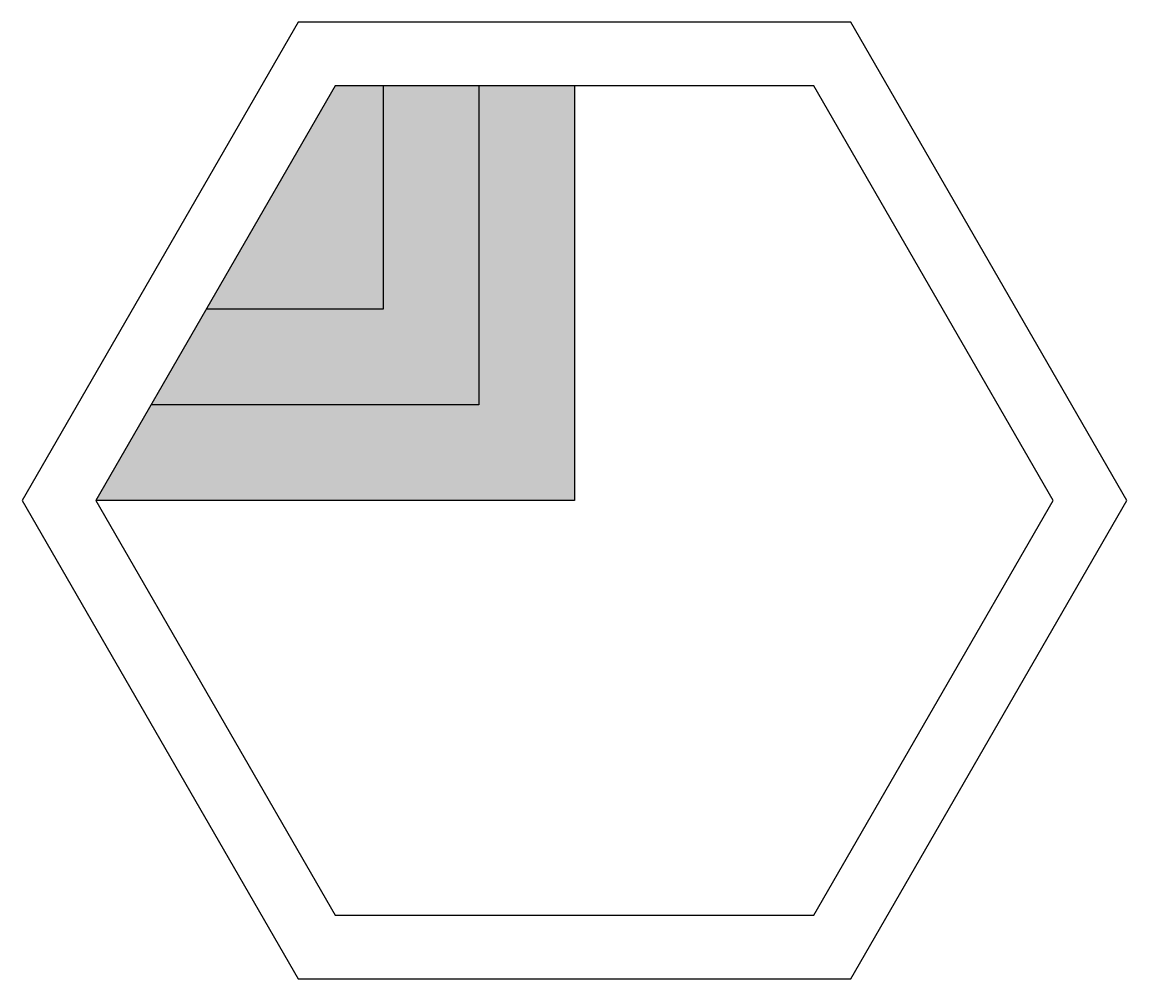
# Model space of a CAD drawing. Header units: feet. Extents: x -0.58 to 0.58, y -0.5 to 0.5.
import ezdxf

# ---------------------------------------------------------------- set-up
doc = ezdxf.new("R2010")
doc.units = ezdxf.units.FT
doc.header["$MEASUREMENT"] = 0

msp = doc.modelspace()

# ---------------------------------------------------------------- linework, layer by layer
at = {"elevation": 1.0001}
msp.add_lwpolyline([(-0.2502, 0.4333), (-0.5004, 0), (-0.2502, -0.4333), (0.2502, -0.4333), (0.5004, 0), (0.2502, 0.4333)], close=True, dxfattribs=at)
for points in [[(0, 0.4333), (0, 0), (-0.5004, 0)], [(-0.1, 0.4333), (-0.1, 0.1), (-0.4426, 0.1)], [(-0.2, 0.4333), (-0.2, 0.2), (-0.3849, 0.2)]]:
    msp.add_lwpolyline(points, dxfattribs=at)
msp.add_solid([(0, 0.4333, 1.0001), (-0.2502, 0.4333, 1.0001), (0, 0, 1.0001), (-0.5004, 0, 1.0001)])
at = {"invisible_edges": 8}
for points in [[(0.5774, 0, 1), (0.2887, 0.5, 1), (-0.2887, 0.5, 1), (-0.5774, 0, 1)], [(-0.5774, 0, 1), (-0.2887, -0.5, 1), (0.2887, -0.5, 1), (0.5774, 0, 1)]]:
    msp.add_3dface(points, dxfattribs=at)
at = {"layer": 'Defpoints'}
msp.add_point((0, 0), dxfattribs=at)

doc.saveas('drawing.dxf')
